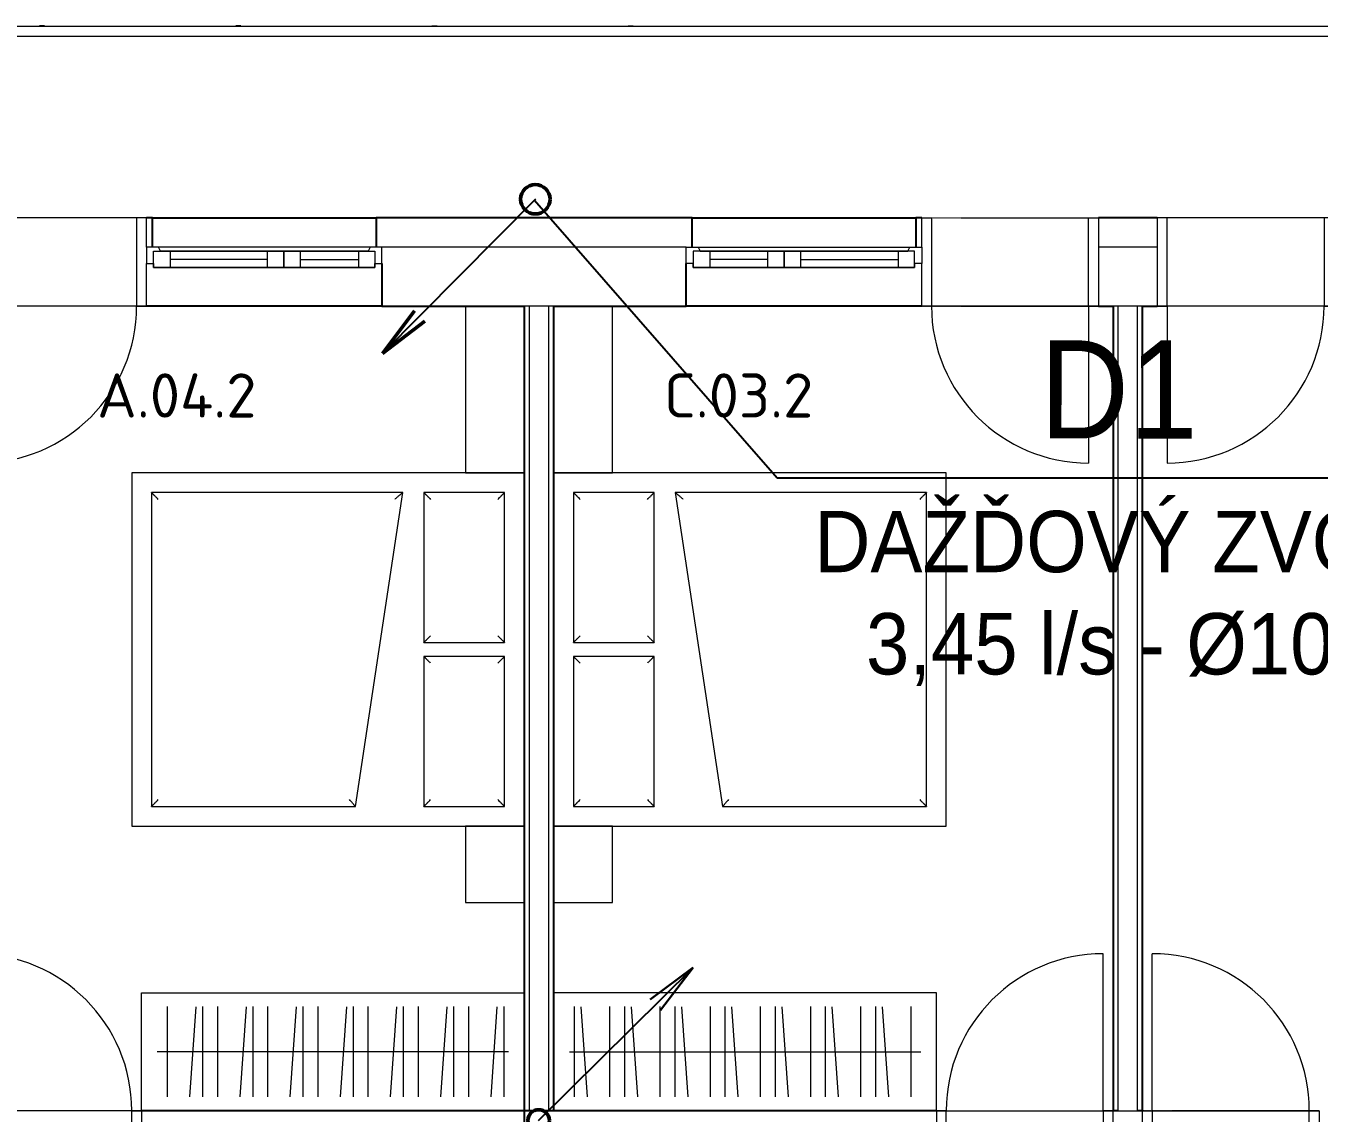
# Model space of a CAD drawing. Header units: millimetres. Extents: x 2377 to 264466, y -28213 to 61616.
# Drawn here: x 8828 to 15418, y 16447 to 21987 of the extents above; entities that cross this region are included whole.
import ezdxf

# ---------------------------------------------------------------- set-up
doc = ezdxf.new("R2010")
doc.units = ezdxf.units.MM
doc.linetypes.add('ACAD_ISO04W100', pattern=[30.5, 24, -3, 0.5, -3])
doc.linetypes.add('Bodkočiarkovaná 3mm', pattern=[5, 3, -1, 0, -1])
doc.layers.get('0').update_dxf_attribs({"color": 8})
for name, color, linetype in [('_60992', 7, 'Continuous'), ('ZT_SMER STUPANIA', 4, 'Continuous'), ('ZTI_popis Pluvia 150', 7, 'Continuous')]:
    doc.layers.add(name, color=color, linetype=linetype)
for name, color, linetype, lineweight in [('Balusters', 8, 'Continuous', 9), ('Common Edges', 8, 'Continuous', 20), ('Dvere - nad rovinou rezu', 8, 'Bodkočiarkovaná 3mm', 9), ('Floors', 8, 'Continuous', 20), ('Frame_Mullion', 8, 'Continuous', 20), ('Furniture', 8, 'Continuous', 9), ('Plan Swing', 8, 'Continuous', 9), ('Rails', 8, 'Continuous', 9), ('Room Tags', 8, 'Continuous', 9), ('Supports', 8, 'Continuous', 9), ('Walls', 8, 'Continuous', 25), ('Windows', 8, 'Continuous', 20), ('ZTI- PRÍVOD STUDENEJ VODY', 5, 'ACAD_ISO04W100', 50), ('ZTI-popis', 7, 'Continuous', 20), ('ZTI_pluvia', 4, 'Continuous', 50), ('ZTI_S_KANAL', 30, 'Continuous', 50)]:
    doc.layers.add(name, color=color, linetype=linetype, lineweight=lineweight)
doc.styles.add('ISOCPEUR_6', font='isocpeur.ttf', dxfattribs={"height": 225})
doc.styles.add('Simplex', font='simplex.shx', dxfattribs={"width": 0.7})

# ---------------------------------------------------------------- blocks, each defined once
blk = doc.blocks.new('Dvere 1-kridlové obložkové plné - 800x1970-4923297-2NP _PRAC_')
at = {"layer": 'Dvere - nad rovinou rezu'}
for p, q in [((-450, 225), (450, 225)), ((-450, -225), (450, -225))]:
    blk.add_line(p, q, dxfattribs=at)
at = {"layer": 'Frame_Mullion'}
for p, q in [((-400, 225), (-450, 225)), ((-450, 225), (-450, 9)), ((-400, -225), (-400, 225)), ((450, 225), (400, 225)), ((400, 225), (400, -225)), ((450, -225), (450, 225)), ((-450, -75), (-450, -225)), ((-450, -225), (-400, -225)), ((400, -225), (450, -225))]:
    blk.add_line(p, q, dxfattribs=at)
at = {"layer": 'Plan Swing'}
blk.add_line((400, 225), (400, 1025), dxfattribs=at)
blk.add_arc((400, 225), 800, 90, 180, dxfattribs=at)
blk = doc.blocks.new('Okno 2-krídlové - 1200x1100-4672480-2NP _PRAC_')
at = {"layer": 'Frame_Mullion'}
for p, q in [((-539, 75), (-600, 75)), ((-600, 75), (-600, -9)), ((-529, 55), (-539, 75)), ((539, 75), (-539, 75)), ((539, 75), (529, 55)), ((600, 75), (539, 75)), ((600, -9), (600, 75)), ((-564, -9), (-564, 55)), ((-564, 55), (-529, 55)), ((-529, 55), (100, 55)), ((-480, 55), (-480, -29)), ((16, 13), (-480, 13)), ((16, -29), (16, 55)), ((529, 55), (100, 55)), ((100, 55), (100, -29)), ((100, 55), (100, -29)), ((184, -29), (184, 55)), ((184, 13), (480, 13)), ((480, 55), (480, -29)), ((529, 55), (564, 55)), ((564, 55), (564, -9)), ((-600, -9), (-564, -9)), ((-564, -29), (-564, -9)), ((100, -29), (-564, -29)), ((100, -29), (564, -29)), ((564, -29), (564, -9)), ((564, -9), (600, -9))]:
    blk.add_line(p, q, dxfattribs=at)
at = {"layer": 'Windows'}
for p, q in [((100, 55), (-529, 55)), ((100, 55), (529, 55)), ((100, -29), (100, 55)), ((100, -29), (100, 55)), ((-564, -9), (-564, -29)), ((-564, -29), (100, -29)), ((564, -29), (100, -29)), ((564, -9), (564, -29))]:
    blk.add_line(p, q, dxfattribs=at)
blk = doc.blocks.new('Dvere 1-kridlové obložkové plné - 800x1970-4923298-2NP _PRAC_')
at = {"layer": 'Dvere - nad rovinou rezu'}
for p, q in [((-450, 225), (450, 225)), ((-450, -225), (450, -225))]:
    blk.add_line(p, q, dxfattribs=at)
at = {"layer": 'Frame_Mullion'}
for p, q in [((-450, 225), (-400, 225)), ((-450, 75), (-450, 225)), ((-400, 225), (-400, -225)), ((400, 225), (450, 225)), ((400, -225), (400, 225)), ((450, 225), (450, -225)), ((-450, -225), (-450, -9)), ((-400, -225), (-450, -225)), ((450, -225), (400, -225))]:
    blk.add_line(p, q, dxfattribs=at)
at = {"layer": 'Plan Swing'}
blk.add_line((400, -225), (400, -1025), dxfattribs=at)
blk.add_arc((400, -225), 800, 180, 270, dxfattribs=at)
blk = doc.blocks.new('Okno 2-krídlové - 1200x1100-4673206-2NP _PRAC_')
at = {"layer": 'Frame_Mullion'}
for p, q in [((-600, -75), (-600, 9)), ((-600, 9), (-564, 9)), ((-564, 29), (-564, 9)), ((100, 29), (-564, 29)), ((-564, 9), (-564, -55)), ((-480, -55), (-480, 29)), ((16, 29), (16, -55)), ((100, -55), (100, 29)), ((100, 29), (564, 29)), ((100, -55), (100, 29)), ((184, 29), (184, -55)), ((480, -55), (480, 29)), ((564, 29), (564, 9)), ((564, -55), (564, 9)), ((564, 9), (600, 9)), ((600, 9), (600, -75)), ((-564, -55), (-529, -55)), ((-529, -55), (-539, -75)), ((-529, -55), (100, -55)), ((16, -13), (-480, -13)), ((529, -55), (100, -55)), ((184, -13), (480, -13)), ((529, -55), (564, -55)), ((539, -75), (529, -55)), ((-539, -75), (-600, -75)), ((539, -75), (-539, -75)), ((600, -75), (539, -75))]:
    blk.add_line(p, q, dxfattribs=at)
at = {"layer": 'Windows'}
for p, q in [((-564, 9), (-564, 29)), ((-564, 29), (100, 29)), ((564, 29), (100, 29)), ((100, 29), (100, -55)), ((100, 29), (100, -55)), ((564, 9), (564, 29)), ((100, -55), (-529, -55)), ((100, -55), (529, -55))]:
    blk.add_line(p, q, dxfattribs=at)
blk = doc.blocks.new('Railing - Railing-4719465-2NP _PRAC_')
at = {"layer": 'Rails'}
for p, q in [((44282.3, -531.7), (-9607.7, -531.7)), ((-9557.7, -581.7), (44282.3, -581.7))]:
    blk.add_line(p, q, dxfattribs=at)
blk = doc.blocks.new('Stlpik_montovany_na_celo - Stlpik_montovany_na_celo-4844123-2NP _PRAC_')
at = {"layer": 'Supports'}
for p, q in [((-12.8, -25), (-12.8, -27.8)), ((-12.8, -27.8), (12.8, -27.8)), ((12.8, -27.8), (12.8, -25))]:
    blk.add_line(p, q, dxfattribs=at)
blk = doc.blocks.new('Stlpik_montovany_na_celo - Stlpik_montovany_na_celo-4844124-2NP _PRAC_')
at = {"layer": 'Supports'}
for p, q in [((-12.8, -25), (-12.8, -27.1)), ((-12.8, -27.1), (12.8, -27.1)), ((12.8, -27.1), (12.8, -25))]:
    blk.add_line(p, q, dxfattribs=at)
blk = doc.blocks.new('Stlpik_montovany_na_celo - Stlpik_montovany_na_celo-4844125-2NP _PRAC_')
at = {"layer": 'Supports'}
for p, q in [((-12.8, -25), (-12.8, -26.4)), ((-12.8, -26.4), (12.8, -26.4)), ((12.8, -26.4), (12.8, -25))]:
    blk.add_line(p, q, dxfattribs=at)
blk = doc.blocks.new('Stlpik_montovany_na_celo - Stlpik_montovany_na_celo-4844126-2NP _PRAC_')
at = {"layer": 'Supports'}
blk.add_line((-12.8, -25.7), (12.8, -25.7), dxfattribs=at)
blk = doc.blocks.new('Dvere 1-kridlové obložkové plné - 800x1970-4672632-2NP _PRAC_')
at = {"layer": 'Dvere - nad rovinou rezu'}
for p, q in [((-450, 50), (450, 50)), ((-450, -50), (450, -50))]:
    blk.add_line(p, q, dxfattribs=at)
at = {"layer": 'Frame_Mullion'}
for p, q in [((-450, 50), (-400, 50)), ((-450, -50), (-450, 50)), ((-400, 50), (-400, -50)), ((400, 50), (450, 50)), ((400, -50), (400, 50)), ((450, 50), (450, -50)), ((-400, -50), (-450, -50)), ((450, -50), (400, -50))]:
    blk.add_line(p, q, dxfattribs=at)
at = {"layer": 'Plan Swing'}
blk.add_line((400, -50), (400, -850), dxfattribs=at)
blk.add_arc((400, -50), 800, 180, 270, dxfattribs=at)
blk = doc.blocks.new('Dvere 1-kridlové obložkové plné - 800x1970-4671120-2NP _PRAC_')
at = {"layer": 'Dvere - nad rovinou rezu'}
for p, q in [((-450, 50), (450, 50)), ((-450, -50), (450, -50))]:
    blk.add_line(p, q, dxfattribs=at)
at = {"layer": 'Frame_Mullion'}
for p, q in [((-400, 50), (-450, 50)), ((-450, 50), (-450, -50)), ((-400, -50), (-400, 50)), ((450, 50), (400, 50)), ((400, 50), (400, -50)), ((450, -50), (450, 50)), ((-450, -50), (-400, -50)), ((400, -50), (450, -50))]:
    blk.add_line(p, q, dxfattribs=at)
at = {"layer": 'Plan Swing'}
blk.add_line((400, 50), (400, 850), dxfattribs=at)
blk.add_arc((400, 50), 800, 90, 180, dxfattribs=at)
blk = doc.blocks.new('CS_Manzelska postel - CS_Manzelska postel-1775273-2NP _PRAC_')
at = {"layer": 'Furniture'}
for p, q in [((0, 2000), (0, 0)), ((0, 1700), (0, 2000)), ((1800, 0), (1800, 2000)), ((1800, 2000), (1800, 1700)), ((2189.1, 1700), (2189.1, 2000)), ((100, 1900), (100, 1487.7)), ((865, 1900), (100, 1900)), ((865, 1487.7), (865, 1900)), ((1700, 1900), (935, 1900)), ((935, 1900), (935, 1487.7)), ((1700, 1487.7), (1700, 1900)), ((-850, 1700), (0, 1700)), ((1800, 1700), (2189.1, 1700)), ((100, 1487.7), (862.4, 1487.7)), ((862.4, 1487.7), (865, 1487.7)), ((865, 1487.7), (862.4, 1487.7)), ((935, 1487.7), (1700, 1487.7)), ((1700, 1139.8), (100, 1380.7)), ((100, 1380.7), (100, 100)), ((1700, 100), (1700, 1139.8)), ((100, 100), (1700, 100)), ((0, 0), (1800, 0))]:
    blk.add_line(p, q, dxfattribs=at)
for points, knots in [([(135, 1865), (131.9, 1868.1), (127.4, 1872.6), (121.6, 1878.4), (118.1, 1881.9), (115.6, 1884.5), (113.1, 1886.9), (110.7, 1889.2), (108.7, 1891.3), (106.7, 1893.3), (104.6, 1895.4), (102.6, 1897.4), (100.6, 1899.4), (100, 1900), (100, 1900)], [-1, -1, -1, -1, -0.833333, -0.75, -0.666667, -0.625, -0.583333, -0.5, -0.458333, -0.416667, -0.333333, -0.25, -0.166667, 0, 0, 0, 0]), ([(830, 1865), (832, 1867), (835.9, 1870.9), (840.7, 1875.7), (844.5, 1879.5), (847.3, 1882.3), (849.6, 1884.6), (851.3, 1886.3), (852.6, 1887.6), (853.8, 1888.8), (855.1, 1890.1), (856.2, 1891.2), (857.4, 1892.4), (858.4, 1893.4), (859.5, 1894.5), (860.4, 1895.4), (861.3, 1896.3), (862.1, 1897.1), (863.1, 1898.1), (864.1, 1899.1), (864.8, 1899.8), (865, 1900), (865, 1900)], [0, 0, 0, 0, 0.125, 0.25, 0.3125, 0.375, 0.4375, 0.46875, 0.5, 0.53125, 0.5625, 0.59375, 0.625, 0.65625, 0.6875, 0.71875, 0.75, 0.78125, 0.8125, 0.875, 0.9375, 1, 1, 1, 1]), ([(935, 1900), (935, 1900), (935.2, 1899.8), (935.9, 1899.1), (936.9, 1898.1), (937.9, 1897.1), (938.7, 1896.3), (939.6, 1895.4), (940.5, 1894.5), (941.6, 1893.4), (942.6, 1892.4), (943.8, 1891.2), (944.9, 1890.1), (946.2, 1888.8), (947.4, 1887.6), (948.7, 1886.3), (950.4, 1884.6), (952.7, 1882.3), (955.5, 1879.5), (959.3, 1875.7), (964.1, 1870.9), (968, 1867), (970, 1865)], [0, 0, 0, 0, 0.0625, 0.125, 0.1875, 0.21875, 0.25, 0.28125, 0.3125, 0.34375, 0.375, 0.40625, 0.4375, 0.46875, 0.5, 0.53125, 0.5625, 0.625, 0.6875, 0.75, 0.875, 1, 1, 1, 1]), ([(1700, 1900), (1700, 1900), (1699.4, 1899.4), (1697.4, 1897.4), (1695.4, 1895.4), (1693.3, 1893.3), (1691.3, 1891.3), (1689.2, 1889.3), (1686.4, 1886.4), (1683.2, 1883.2), (1680.5, 1880.5), (1677.7, 1877.7), (1672.6, 1872.6), (1668.1, 1868.1), (1665, 1865)], [0, 0, 0, 0, 0.166667, 0.25, 0.333333, 0.416667, 0.458333, 0.5, 0.583333, 0.666667, 0.708333, 0.75, 0.833333, 1, 1, 1, 1]), ([(100, 1487.7), (100, 1487.7), (100.6, 1488.3), (102.6, 1490.3), (104.6, 1492.3), (106.7, 1494.4), (108.7, 1496.4), (110.8, 1498.5), (113.6, 1501.3), (116.8, 1504.5), (119.5, 1507.2), (122.3, 1510), (127.4, 1515.1), (131.9, 1519.6), (135, 1522.7)], [0, 0, 0, 0, 0.166667, 0.25, 0.333333, 0.416667, 0.458333, 0.5, 0.583333, 0.666667, 0.708333, 0.75, 0.833333, 1, 1, 1, 1]), ([(862.4, 1490.3), (861.4, 1491.2), (859.8, 1492.9), (857.3, 1495.4), (855.2, 1497.5), (853, 1499.8), (850.6, 1502.1), (848.2, 1504.5), (845.3, 1507.4), (842.5, 1510.2), (839.9, 1512.8), (836, 1516.7), (832.7, 1520.1), (830, 1522.7)], [0, 0, 0, 0, 0.142857, 0.214286, 0.285714, 0.357143, 0.428571, 0.5, 0.571429, 0.678571, 0.732143, 0.785714, 1, 1, 1, 1]), ([(970, 1522.7), (968, 1520.8), (964.1, 1516.8), (959.3, 1512), (955.5, 1508.2), (952.7, 1505.4), (950.4, 1503.2), (948.7, 1501.4), (947.4, 1500.1), (946.2, 1498.9), (944.9, 1497.7), (943.8, 1496.5), (942.6, 1495.3), (941.6, 1494.3), (940.5, 1493.2), (939.6, 1492.3), (938.7, 1491.4), (937.9, 1490.6), (936.9, 1489.6), (935.9, 1488.6), (935.2, 1487.9), (935, 1487.7), (935, 1487.7)], [0, 0, 0, 0, 0.125, 0.25, 0.3125, 0.375, 0.4375, 0.46875, 0.5, 0.53125, 0.5625, 0.59375, 0.625, 0.65625, 0.6875, 0.71875, 0.75, 0.78125, 0.8125, 0.875, 0.9375, 1, 1, 1, 1]), ([(1700, 1487.7), (1700, 1487.7), (1699.4, 1488.3), (1697.4, 1490.3), (1695.4, 1492.3), (1693.3, 1494.4), (1691.3, 1496.4), (1689.3, 1498.5), (1686.4, 1501.3), (1683.2, 1504.5), (1680.5, 1507.2), (1677.7, 1510), (1672.6, 1515.1), (1668.1, 1519.7), (1665, 1522.7)], [0, 0, 0, 0, 0.166667, 0.25, 0.333333, 0.416667, 0.458333, 0.5, 0.583333, 0.666667, 0.708333, 0.75, 0.833333, 1, 1, 1, 1]), ([(100, 1380.7), (100, 1380.7), (100.6, 1380), (102.6, 1377.7), (104.3, 1375.7), (105.9, 1373.9), (107.2, 1372.3), (108.7, 1370.6), (110.7, 1368.2), (113.1, 1365.5), (115.6, 1362.6), (118.1, 1359.6), (121.6, 1355.6), (127.4, 1348.9), (131.9, 1343.6), (135, 1340)], [0, 0, 0, 0, 0.166667, 0.25, 0.333333, 0.375, 0.416667, 0.458333, 0.5, 0.583333, 0.625, 0.666667, 0.75, 0.833333, 1, 1, 1, 1]), ([(1700, 1139.8), (1700, 1139.7), (1699.2, 1139.1), (1696.2, 1136.5), (1693.3, 1134), (1691.3, 1132.3), (1689.2, 1130.5), (1686.9, 1128.5), (1684.5, 1126.4), (1681.9, 1124.2), (1678.4, 1121.2), (1672.6, 1116.2), (1668.1, 1112.3), (1665, 1109.6)], [0, 0, 0, 0, 0.166667, 0.333333, 0.416667, 0.458333, 0.5, 0.583333, 0.625, 0.666667, 0.75, 0.833333, 1, 1, 1, 1]), ([(135, 135), (131.9, 131.9), (127.4, 127.4), (121.6, 121.6), (118.1, 118.1), (115.5, 115.6), (113.1, 113.1), (110.8, 110.7), (108.7, 108.7), (106.7, 106.7), (104.6, 104.6), (102.6, 102.6), (100.6, 100.6), (100, 100), (100, 100)], [-1, -1, -1, -1, -0.833333, -0.75, -0.666667, -0.625, -0.583333, -0.5, -0.458333, -0.416667, -0.333333, -0.25, -0.166667, 0, 0, 0, 0]), ([(1700, 100), (1700, 100), (1699.4, 100.6), (1697.4, 102.6), (1695.4, 104.6), (1693.3, 106.7), (1691.3, 108.7), (1689.3, 110.8), (1686.4, 113.6), (1683.2, 116.8), (1680.5, 119.5), (1677.7, 122.3), (1672.6, 127.4), (1668.1, 131.9), (1665, 135)], [0, 0, 0, 0, 0.166667, 0.25, 0.333333, 0.416667, 0.458333, 0.5, 0.583333, 0.666667, 0.708333, 0.75, 0.833333, 1, 1, 1, 1])]:
    blk.add_open_spline(points, degree=3, knots=knots, dxfattribs=at)
blk.add_open_spline([(865, 1487.7), (865, 1487.7), (864.5, 1488.2), (863.2, 1489.5), (862.4, 1490.3)], degree=3, dxfattribs=at)
blk = doc.blocks.new('CS_Satnik - CS_Satnik-4916367-2NP _PRAC_')
at = {"layer": 'Furniture'}
for p, q in [((0, 0), (0, 600)), ((0, 600), (1950, 600)), ((1950, 600), (1950, 0)), ((105, 70), (105, 530)), ((139, 70.6), (171, 529.4)), ((285, 70), (285, 530)), ((360.7, 70), (360.7, 530)), ((394.7, 70.6), (426.8, 529.4)), ((540.7, 70), (540.7, 530)), ((616.4, 70), (616.4, 530)), ((650.4, 70.6), (682.5, 529.4)), ((796.4, 70), (796.4, 530)), ((872.1, 70), (872.1, 530)), ((906.1, 70.6), (938.2, 529.4)), ((1052.1, 70), (1052.1, 530)), ((1127.9, 70), (1127.9, 530)), ((1161.8, 70.6), (1193.9, 529.4)), ((1307.9, 70), (1307.9, 530)), ((1383.6, 70), (1383.6, 530)), ((1417.5, 70.6), (1449.6, 529.4)), ((1563.6, 70), (1563.6, 530)), ((1639.3, 70), (1639.3, 530)), ((1673.2, 70.6), (1705.3, 529.4)), ((1819.3, 70), (1819.3, 530)), ((80, 300), (1870, 300)), ((1950, 0), (0, 0))]:
    blk.add_line(p, q, dxfattribs=at)
blk = doc.blocks.new('CS_Manzelska postel - CS_Manzelska postel-5036435-2NP _PRAC_')
at = {"layer": 'Furniture'}
for p, q in [((1800, 0), (0, 0)), ((0, 0), (0, -2000)), ((1800, -2000), (1800, 0)), ((1700, -100), (100, -100)), ((100, -100), (100, -1380.7)), ((1700, -1139.8), (1700, -100)), ((100, -1380.7), (1700, -1139.8)), ((100, -1487.7), (100, -1900)), ((862.4, -1487.7), (100, -1487.7)), ((865, -1487.7), (862.4, -1487.7)), ((862.4, -1487.7), (865, -1487.7)), ((865, -1900), (865, -1487.7)), ((1700, -1487.7), (935, -1487.7)), ((935, -1487.7), (935, -1900)), ((1700, -1900), (1700, -1487.7)), ((0, -1700), (-850, -1700)), ((0, -2000), (0, -1700)), ((2189.1, -1700), (1800, -1700)), ((1800, -1700), (1800, -2000)), ((2189.1, -2000), (2189.1, -1700)), ((100, -1900), (865, -1900)), ((935, -1900), (1700, -1900))]:
    blk.add_line(p, q, dxfattribs=at)
for points, knots in [([(100, -100), (100, -100), (100.6, -100.6), (102.6, -102.6), (104.6, -104.6), (106.7, -106.7), (108.7, -108.7), (110.8, -110.7), (113.1, -113.1), (115.5, -115.6), (118.1, -118.1), (121.6, -121.6), (127.4, -127.4), (131.9, -131.9), (135, -135)], [-1, -1, -1, -1, -0.833333, -0.75, -0.666667, -0.583333, -0.541667, -0.5, -0.416667, -0.375, -0.333333, -0.25, -0.166667, 0, 0, 0, 0]), ([(1665, -135), (1668.1, -131.9), (1672.6, -127.4), (1678.4, -121.6), (1681.9, -118.1), (1684.4, -115.5), (1686.9, -113.1), (1689.3, -110.8), (1691.3, -108.7), (1693.3, -106.7), (1695.4, -104.6), (1697.4, -102.6), (1699.4, -100.6), (1700, -100), (1700, -100)], [0, 0, 0, 0, 0.166667, 0.25, 0.333333, 0.375, 0.416667, 0.5, 0.541667, 0.583333, 0.666667, 0.75, 0.833333, 1, 1, 1, 1]), ([(1665, -1109.6), (1668.1, -1112.3), (1672.6, -1116.2), (1678.4, -1121.2), (1681.9, -1124.2), (1684.5, -1126.4), (1686.9, -1128.5), (1689.2, -1130.5), (1691.3, -1132.3), (1693.3, -1134), (1696.2, -1136.5), (1699.2, -1139.1), (1700, -1139.7), (1700, -1139.8)], [0, 0, 0, 0, 0.166667, 0.25, 0.333333, 0.375, 0.416667, 0.5, 0.541667, 0.583333, 0.666667, 0.833333, 1, 1, 1, 1]), ([(135, -1340), (131.9, -1343.6), (127.4, -1348.9), (121.6, -1355.6), (118.1, -1359.6), (115.6, -1362.6), (113.1, -1365.5), (110.7, -1368.2), (108.7, -1370.6), (106.7, -1372.9), (104.6, -1375.4), (102.6, -1377.7), (100.6, -1380), (100, -1380.7), (100, -1380.7)], [0, 0, 0, 0, 0.166667, 0.25, 0.333333, 0.375, 0.416667, 0.5, 0.541667, 0.583333, 0.666667, 0.75, 0.833333, 1, 1, 1, 1]), ([(135, -1522.7), (131.9, -1519.6), (127.4, -1515.1), (121.6, -1509.3), (118.1, -1505.8), (115.5, -1503.3), (113.1, -1500.8), (110.8, -1498.5), (108.7, -1496.4), (106.7, -1494.4), (104.6, -1492.3), (102.6, -1490.3), (100.6, -1488.3), (100, -1487.7), (100, -1487.7)], [0, 0, 0, 0, 0.166667, 0.25, 0.333333, 0.375, 0.416667, 0.5, 0.541667, 0.583333, 0.666667, 0.75, 0.833333, 1, 1, 1, 1]), ([(830, -1522.7), (831.8, -1520.9), (835.3, -1517.4), (840.6, -1512.1), (845.7, -1507), (849.8, -1502.9), (853, -1499.8), (855.2, -1497.5), (857.3, -1495.4), (859.8, -1492.9), (861.4, -1491.2), (862.4, -1490.3)], [0, 0, 0, 0, 0.142857, 0.285714, 0.428571, 0.571429, 0.642857, 0.714286, 0.785714, 0.857143, 1, 1, 1, 1]), ([(935, -1487.7), (935, -1487.7), (935.2, -1487.9), (935.9, -1488.6), (936.9, -1489.6), (937.9, -1490.6), (938.7, -1491.4), (939.6, -1492.3), (940.5, -1493.2), (941.6, -1494.3), (942.6, -1495.3), (943.8, -1496.5), (944.9, -1497.7), (946.2, -1498.9), (947.4, -1500.1), (948.7, -1501.4), (950.4, -1503.2), (952.7, -1505.4), (955.5, -1508.2), (959.3, -1512), (964.1, -1516.8), (968, -1520.8), (970, -1522.7)], [0, 0, 0, 0, 0.0625, 0.125, 0.1875, 0.21875, 0.25, 0.28125, 0.3125, 0.34375, 0.375, 0.40625, 0.4375, 0.46875, 0.5, 0.53125, 0.5625, 0.625, 0.6875, 0.75, 0.875, 1, 1, 1, 1]), ([(1665, -1522.7), (1668.1, -1519.7), (1672.6, -1515.1), (1678.4, -1509.3), (1681.9, -1505.8), (1684.4, -1503.2), (1686.9, -1500.8), (1689.3, -1498.5), (1691.3, -1496.4), (1693.3, -1494.4), (1695.4, -1492.3), (1697.4, -1490.3), (1699.4, -1488.3), (1700, -1487.7), (1700, -1487.7)], [0, 0, 0, 0, 0.166667, 0.25, 0.333333, 0.375, 0.416667, 0.5, 0.541667, 0.583333, 0.666667, 0.75, 0.833333, 1, 1, 1, 1]), ([(100, -1900), (100, -1900), (100.6, -1899.4), (102.6, -1897.4), (104.6, -1895.4), (106.7, -1893.3), (108.7, -1891.3), (110.7, -1889.2), (113.1, -1886.9), (115.6, -1884.5), (118.1, -1881.9), (121.6, -1878.4), (127.4, -1872.6), (131.9, -1868.1), (135, -1865)], [-1, -1, -1, -1, -0.833333, -0.75, -0.666667, -0.583333, -0.541667, -0.5, -0.416667, -0.375, -0.333333, -0.25, -0.166667, 0, 0, 0, 0]), ([(865, -1900), (865, -1900), (864.8, -1899.8), (864.1, -1899.1), (863.1, -1898.1), (862.1, -1897.1), (861.3, -1896.3), (860.4, -1895.4), (859.5, -1894.5), (858.4, -1893.4), (857.4, -1892.4), (856.2, -1891.2), (855.1, -1890.1), (853.8, -1888.8), (852.6, -1887.6), (851.3, -1886.3), (849.6, -1884.6), (847.3, -1882.3), (844.5, -1879.5), (840.7, -1875.7), (835.9, -1870.9), (832, -1867), (830, -1865)], [0, 0, 0, 0, 0.0625, 0.125, 0.1875, 0.21875, 0.25, 0.28125, 0.3125, 0.34375, 0.375, 0.40625, 0.4375, 0.46875, 0.5, 0.53125, 0.5625, 0.625, 0.6875, 0.75, 0.875, 1, 1, 1, 1]), ([(970, -1865), (968, -1867), (964.1, -1870.9), (959.3, -1875.7), (955.5, -1879.5), (952.7, -1882.3), (950.4, -1884.6), (948.7, -1886.3), (947.4, -1887.6), (946.2, -1888.8), (944.9, -1890.1), (943.8, -1891.2), (942.6, -1892.4), (941.6, -1893.4), (940.5, -1894.5), (939.6, -1895.4), (938.7, -1896.3), (937.9, -1897.1), (936.9, -1898.1), (935.9, -1899.1), (935.2, -1899.8), (935, -1900), (935, -1900)], [0, 0, 0, 0, 0.125, 0.25, 0.3125, 0.375, 0.4375, 0.46875, 0.5, 0.53125, 0.5625, 0.59375, 0.625, 0.65625, 0.6875, 0.71875, 0.75, 0.78125, 0.8125, 0.875, 0.9375, 1, 1, 1, 1]), ([(1665, -1865), (1668.1, -1868.1), (1672.6, -1872.6), (1678.4, -1878.4), (1681.9, -1881.9), (1684.5, -1884.4), (1686.9, -1886.9), (1689.2, -1889.3), (1691.3, -1891.3), (1693.3, -1893.3), (1695.4, -1895.4), (1697.4, -1897.4), (1699.4, -1899.4), (1700, -1900), (1700, -1900)], [0, 0, 0, 0, 0.166667, 0.25, 0.333333, 0.375, 0.416667, 0.5, 0.541667, 0.583333, 0.666667, 0.75, 0.833333, 1, 1, 1, 1])]:
    blk.add_open_spline(points, degree=3, knots=knots, dxfattribs=at)
blk.add_open_spline([(862.4, -1490.3), (863.2, -1489.5), (864.5, -1488.2), (865, -1487.7), (865, -1487.7)], degree=3, dxfattribs=at)
blk = doc.blocks.new('CS_Satnik - CS_Satnik-5026239-2NP _PRAC_')
at = {"layer": 'Furniture'}
for p, q in [((1950, 0), (0, 0)), ((0, 0), (0, -600)), ((1950, -600), (1950, 0)), ((105, -70), (105, -530)), ((139, -70.6), (171, -529.4)), ((285, -70), (285, -530)), ((360.7, -70), (360.7, -530)), ((394.7, -70.6), (426.8, -529.4)), ((540.7, -70), (540.7, -530)), ((616.4, -70), (616.4, -530)), ((650.4, -70.6), (682.5, -529.4)), ((796.4, -70), (796.4, -530)), ((872.1, -70), (872.1, -530)), ((906.1, -70.6), (938.2, -529.4)), ((1052.1, -70), (1052.1, -530)), ((1127.9, -70), (1127.9, -530)), ((1161.8, -70.6), (1193.9, -529.4)), ((1307.9, -70), (1307.9, -530)), ((1383.6, -70), (1383.6, -530)), ((1417.5, -70.6), (1449.6, -529.4)), ((1563.6, -70), (1563.6, -530)), ((1639.3, -70), (1639.3, -530)), ((1673.2, -70.6), (1705.3, -529.4)), ((1819.3, -70), (1819.3, -530)), ((80, -300), (1870, -300)), ((0, -600), (1950, -600))]:
    blk.add_line(p, q, dxfattribs=at)
blk = doc.blocks.new('2NP podklad')
at = {"layer": 'Common Edges', "color": 252}
for p, q in [((12192.7, 20859.7), (10642.7, 20859.7)), ((14592.7, 20859.7), (14292.7, 20859.7)), ((11517.7, 20559.7), (11367.7, 20559.7)), ((11392.7, 20559.7), (11392.7, 16459.7)), ((11492.7, 16459.7), (11492.7, 20559.7)), ((14517.7, 20559.7), (14367.7, 20559.7)), ((14392.7, 20559.7), (14392.7, 16459.7)), ((14492.7, 16459.7), (14492.7, 20559.7)), ((14392.7, 16459.7), (14492.7, 16459.7))]:
    blk.add_line(p, q, dxfattribs=at)
at = {"layer": 'Floors', "color": 252}
for p, q in [((14242.7, 20559.7), (13442.7, 20559.7)), ((15442.7, 20559.7), (14642.7, 20559.7)), ((13517.7, 16459.7), (14317.7, 16459.7)), ((14567.7, 16459.7), (15367.7, 16459.7))]:
    blk.add_line(p, q, dxfattribs=at)
at = {"layer": 'Walls', "color": 252}
for p, q in [((9472.7, 21009.7), (9442.7, 21009.7)), ((9472.7, 20859.7), (9472.7, 21009.7)), ((9472.7, 21009.7), (10612.7, 21009.7)), ((12222.7, 21009.7), (10612.7, 21009.7)), ((10612.7, 21009.7), (10612.7, 20859.7)), ((12222.7, 20859.7), (12222.7, 21009.7)), ((12222.7, 21009.7), (13362.7, 21009.7)), ((13392.7, 21009.7), (13362.7, 21009.7)), ((13362.7, 21009.7), (13362.7, 20859.7)), ((14592.7, 21009.7), (14292.7, 21009.7)), ((10642.7, 20775.7), (10642.7, 20559.7)), ((12192.7, 20559.7), (12192.7, 20775.7)), ((10642.7, 20559.7), (9442.7, 20559.7)), ((10642.7, 20559.7), (11367.7, 20559.7)), ((11367.7, 20559.7), (11367.7, 16459.7)), ((11517.7, 20559.7), (12192.7, 20559.7)), ((11517.7, 16459.7), (11517.7, 20559.7)), ((13392.7, 20559.7), (12192.7, 20559.7)), ((14292.7, 20559.7), (14367.7, 20559.7)), ((14367.7, 20559.7), (14367.7, 16459.7)), ((14517.7, 20559.7), (14592.7, 20559.7)), ((14517.7, 16459.7), (14517.7, 20559.7)), ((13467.7, 16459.7), (9417.7, 16459.7)), ((14392.7, 16459.7), (14367.7, 16459.7)), ((14517.7, 16459.7), (14492.7, 16459.7))]:
    blk.add_line(p, q, dxfattribs=at)
at = {"layer": 'Balusters', "color": 252}
blk.add_blockref('Railing - Railing-4719465-2NP _PRAC_', (14985.4, 22516.3), dxfattribs=at)
at = {"layer": 'Frame_Mullion', "color": 252, "rotation": 180}
for name, p in [('Dvere 1-kridlové obložkové plné - 800x1970-4923297-2NP _PRAC_', (8992.7, 20784.7)), ('Dvere 1-kridlové obložkové plné - 800x1970-4923297-2NP _PRAC_', (15042.7, 20784.7)), ('Dvere 1-kridlové obložkové plné - 800x1970-4672632-2NP _PRAC_', (8967.7, 16409.7)), ('Dvere 1-kridlové obložkové plné - 800x1970-4672632-2NP _PRAC_', (14967.7, 16409.7))]:
    blk.add_blockref(name, p, dxfattribs=at)
at = {"layer": 'Frame_Mullion', "color": 252}
for name, p in [('Dvere 1-kridlové obložkové plné - 800x1970-4923298-2NP _PRAC_', (13842.7, 20784.7)), ('Dvere 1-kridlové obložkové plné - 800x1970-4671120-2NP _PRAC_', (13917.7, 16409.7))]:
    blk.add_blockref(name, p, dxfattribs=at)
at = {"layer": 'Furniture', "color": 252}
for name, p, rotation in [('CS_Manzelska postel - CS_Manzelska postel-1775273-2NP _PRAC_', (9367.7, 19709.7), 270), ('CS_Manzelska postel - CS_Manzelska postel-5036435-2NP _PRAC_', (13517.7, 19709.7), 270), ('CS_Satnik - CS_Satnik-4916367-2NP _PRAC_', (11367.7, 17059.7), 180)]:
    blk.add_blockref(name, p, dxfattribs=dict(at, rotation=rotation))
blk.add_blockref('CS_Satnik - CS_Satnik-5026239-2NP _PRAC_', (11517.7, 17059.7), dxfattribs=at)
at = {"layer": 'Supports', "color": 252, "rotation": 180}
for name, p in [('Stlpik_montovany_na_celo - Stlpik_montovany_na_celo-4844123-2NP _PRAC_', (8910.2, 21959.7)), ('Stlpik_montovany_na_celo - Stlpik_montovany_na_celo-4844124-2NP _PRAC_', (9910.2, 21959.7)), ('Stlpik_montovany_na_celo - Stlpik_montovany_na_celo-4844125-2NP _PRAC_', (10910.2, 21959.7)), ('Stlpik_montovany_na_celo - Stlpik_montovany_na_celo-4844126-2NP _PRAC_', (11910.2, 21959.7))]:
    blk.add_blockref(name, p, dxfattribs=at)
at = {"layer": 'Windows', "color": 252}
blk.add_blockref('Okno 2-krídlové - 1200x1100-4672480-2NP _PRAC_', (10042.7, 20784.7), dxfattribs=at)
at = {"layer": 'Windows', "color": 252, "rotation": 180}
blk.add_blockref('Okno 2-krídlové - 1200x1100-4673206-2NP _PRAC_', (12792.7, 20784.7), dxfattribs=at)
at = {"layer": 'Room Tags', "color": 252, "char_height": 225, "attachment_point": 1, "style": 'ISOCPEUR_6'}
for s, insert, width in [('A.04.2', (9190.9, 20216.6), 986.076), ('C.03.2', (12079.5, 20216.6), 901.898)]:
    blk.add_mtext(s, dxfattribs=dict(at, insert=insert, width=width))
blk = doc.blocks.new('šipka')
at = {"layer": 'ZTI_pluvia', "color": 146, "lineweight": 25, "true_color": 0x105689}
blk.add_line((-500735337, -1209381827), (-500736896, -1209383400), dxfattribs=at)
at = {"layer": 'ZTI_pluvia', "color": 146, "true_color": 0x105689}
for q in [(-500736570, -1209382963), (-500736462, -1209383070)]:
    blk.add_line((-500736896, -1209383400), q, dxfattribs=at)
blk = doc.blocks.new('asasdasdasd')
at = {"layer": 'ZT_SMER STUPANIA', "color": 30, "linetype": 'Continuous'}
blk.add_line((26682.9, 6885.6), (25903.7, 6099), dxfattribs=at)
at = {"layer": 'ZT_SMER STUPANIA', "color": 30, "linetype": 'Continuous', "lineweight": 30}
for q in [(26066.6, 6317.4), (26120.5, 6264)]:
    blk.add_line((25903.7, 6099), q, dxfattribs=at)

msp = doc.modelspace()

# ---------------------------------------------------------------- block references
at = {"color": 0}
msp.add_blockref('2NP podklad', (0, 0), dxfattribs=at)

# ---------------------------------------------------------------- next in the draw order: linework, layer by layer
msp.add_line((11367.7, 16459.7), (11367.7, 16359.7), dxfattribs=at)
at = {"layer": '_60992', "color": 146, "lineweight": 50, "true_color": 0x105689}
msp.add_circle((11424, 21103.9), 75, dxfattribs=at)
at = {"layer": 'ZTI_popis Pluvia 150', "color": 250, "ltscale": 20}
for p, q in [((11419, 21098.9), (12655.8, 19684.4)), ((12655.8, 19684.4), (16467.4, 19684.4))]:
    msp.add_line(p, q, dxfattribs=at)
at = {"layer": 'ZTI_S_KANAL', "color": 30, "ltscale": 50}
msp.add_circle((11440.8, 16409.7), 55, dxfattribs=at)

# ---------------------------------------------------------------- next in the draw order: block references
at = {"layer": '_60992', "color": 3, "xscale": 0.5, "yscale": 0.5, "zscale": 0.5}
msp.add_blockref('šipka', (250379092.6, 604712017.3), dxfattribs=at)
at = {"layer": 'ZTI- PRÍVOD STUDENEJ VODY', "xscale": -1, "rotation": 90}
msp.add_blockref('asasdasdasd', (18326.4, 43092.5), dxfattribs=at)

# ---------------------------------------------------------------- next in the draw order: texts
at = {"layer": 'ZTI-popis', "color": 7, "ltscale": 0.04, "attachment_point": 5, "style": 'Simplex'}
for s, insert, char_height, width, rotation in [('{\\fArial|b0|i0|c238|p34;\\W0.9;D1}', (14396.6, 20134.8), 500, 2813.092, 359.96278), ('\\pxi1.36829,qc;{\\fArial|b0|i0|c238|p34;\\W0.90909;\\C250;DAŽĎOVÝ ZVOD \\P3,45 l/s - %%C100}', (14196.5, 19070.3), 312.5, 11837.472, 0.0013)]:
    msp.add_mtext(s, dxfattribs=dict(at, insert=insert, char_height=char_height, width=width, rotation=rotation))

doc.saveas('drawing.dxf')
